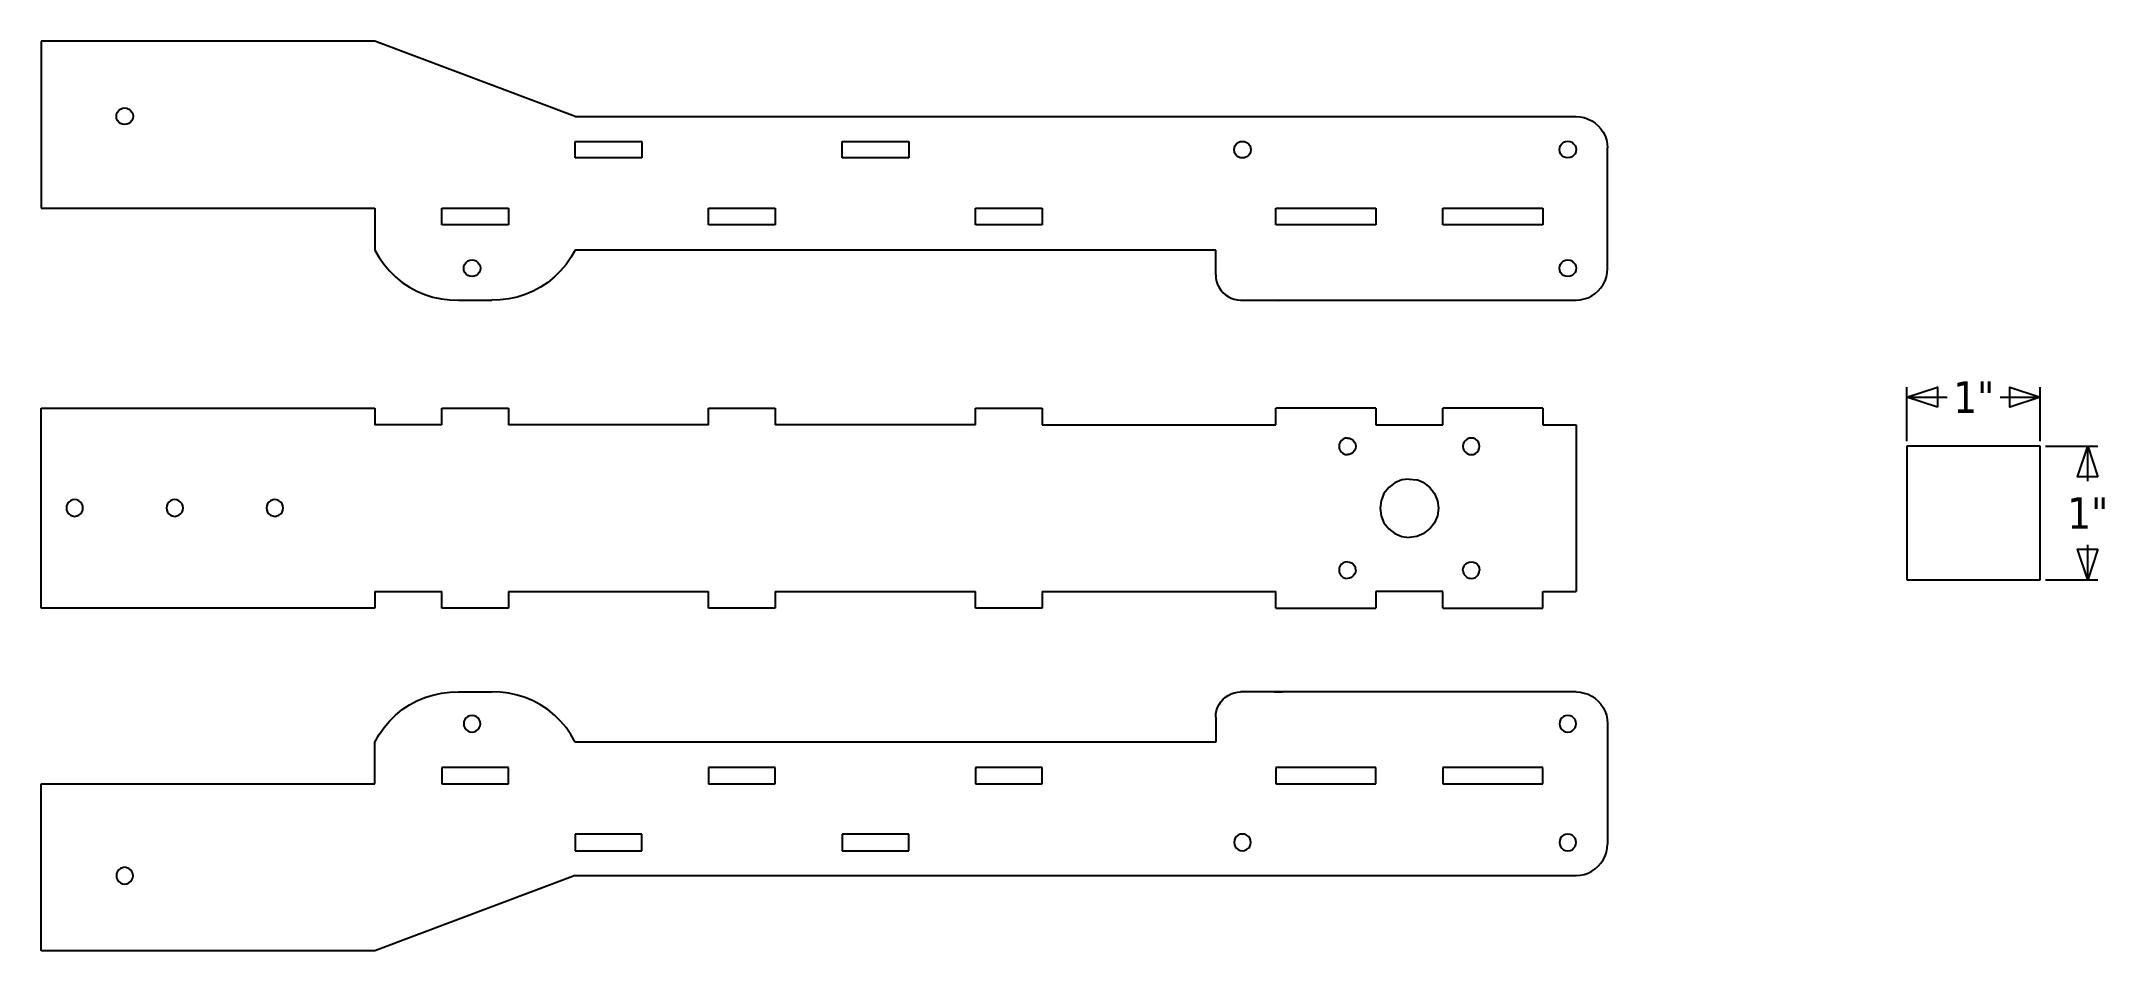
# Model space of a CAD drawing. Extents: x -8.3 to 9.3, y -3.3 to 4.4.
import ezdxf

# ---------------------------------------------------------------- set-up
doc = ezdxf.new("R2010")
doc.units = 0
doc.header["$MEASUREMENT"] = 0
doc.layers.get('0').update_dxf_attribs({"linetype": 'CONTINUOUS'})
doc.styles.add('TAHOMA', font='Tahoma', dxfattribs={"height": 0.2})

msp = doc.modelspace()

# ---------------------------------------------------------------- linework, layer by layer
for p, q in [((-8.27, 4.385), (-8.27, 2.967)), ((-5.434, 4.385), (-8.27, 4.385)), ((-3.733, 3.745), (-5.434, 4.385)), ((-7.632, 3.747), (-7.63, 3.765)), ((-7.63, 3.729), (-7.632, 3.747)), ((-7.63, 3.765), (-7.623, 3.782)), ((-7.623, 3.712), (-7.63, 3.729)), ((-7.623, 3.782), (-7.611, 3.797)), ((-7.611, 3.697), (-7.623, 3.712)), ((-7.611, 3.797), (-7.597, 3.808)), ((-7.597, 3.686), (-7.611, 3.697)), ((-7.597, 3.808), (-7.58, 3.816)), ((-7.58, 3.679), (-7.597, 3.686)), ((-7.58, 3.816), (-7.561, 3.818)), ((-7.561, 3.818), (-7.543, 3.816)), ((-7.543, 3.816), (-7.526, 3.808)), ((-7.526, 3.686), (-7.543, 3.679)), ((-7.526, 3.808), (-7.511, 3.797)), ((-7.511, 3.697), (-7.526, 3.686)), ((-7.511, 3.797), (-7.5, 3.782)), ((-7.5, 3.712), (-7.511, 3.697)), ((-7.5, 3.782), (-7.493, 3.765)), ((-7.493, 3.729), (-7.5, 3.712)), ((-7.493, 3.765), (-7.49, 3.747)), ((-7.49, 3.747), (-7.493, 3.729)), ((-3.733, 3.745), (4.774, 3.745)), ((4.774, 3.745), (4.809, 3.742)), ((4.809, 3.742), (4.843, 3.736)), ((4.843, 3.736), (4.876, 3.724)), ((4.876, 3.724), (4.907, 3.709)), ((4.907, 3.709), (4.936, 3.69)), ((4.936, 3.69), (4.962, 3.667)), ((-7.561, 3.676), (-7.58, 3.679)), ((-7.543, 3.679), (-7.561, 3.676)), ((-3.733, 3.534), (-3.166, 3.534)), ((-3.733, 3.393), (-3.733, 3.534)), ((-3.166, 3.534), (-3.166, 3.393)), ((-1.464, 3.534), (-0.897, 3.534)), ((-1.464, 3.393), (-1.464, 3.534)), ((-0.897, 3.534), (-0.897, 3.393)), ((1.877, 3.499), (1.888, 3.514)), ((1.888, 3.514), (1.903, 3.525)), ((1.903, 3.525), (1.92, 3.532)), ((1.92, 3.532), (1.938, 3.534)), ((1.938, 3.534), (1.957, 3.532)), ((1.957, 3.532), (1.974, 3.525)), ((1.974, 3.525), (1.989, 3.514)), ((1.989, 3.514), (2, 3.499)), ((4.642, 3.5), (4.653, 3.514)), ((4.653, 3.514), (4.668, 3.526)), ((4.668, 3.526), (4.685, 3.533)), ((4.685, 3.533), (4.703, 3.535)), ((4.703, 3.535), (4.722, 3.533)), ((4.722, 3.533), (4.739, 3.526)), ((4.739, 3.526), (4.753, 3.514)), ((4.753, 3.514), (4.765, 3.5)), ((4.962, 3.667), (4.985, 3.64)), ((4.985, 3.64), (5.005, 3.611)), ((5.005, 3.611), (5.02, 3.58)), ((5.02, 3.58), (5.031, 3.547)), ((5.031, 3.547), (5.038, 3.513)), ((5.038, 3.513), (5.041, 3.478)), ((-3.166, 3.393), (-3.733, 3.393)), ((-0.897, 3.393), (-1.464, 3.393)), ((1.868, 3.463), (1.87, 3.482)), ((1.87, 3.445), (1.868, 3.463)), ((1.87, 3.482), (1.877, 3.499)), ((1.877, 3.428), (1.87, 3.445)), ((1.888, 3.413), (1.877, 3.428)), ((1.903, 3.402), (1.888, 3.413)), ((1.92, 3.395), (1.903, 3.402)), ((1.938, 3.393), (1.92, 3.395)), ((1.957, 3.395), (1.938, 3.393)), ((1.974, 3.402), (1.957, 3.395)), ((1.989, 3.413), (1.974, 3.402)), ((2, 3.428), (1.989, 3.413)), ((2, 3.499), (2.007, 3.482)), ((2.007, 3.445), (2, 3.428)), ((2.007, 3.482), (2.009, 3.463)), ((2.009, 3.463), (2.007, 3.445)), ((4.632, 3.464), (4.635, 3.482)), ((4.635, 3.446), (4.632, 3.464)), ((4.635, 3.482), (4.642, 3.5)), ((4.642, 3.429), (4.635, 3.446)), ((4.653, 3.414), (4.642, 3.429)), ((4.668, 3.403), (4.653, 3.414)), ((4.685, 3.396), (4.668, 3.403)), ((4.703, 3.393), (4.685, 3.396)), ((4.722, 3.396), (4.703, 3.393)), ((4.739, 3.403), (4.722, 3.396)), ((4.753, 3.414), (4.739, 3.403)), ((4.765, 3.429), (4.753, 3.414)), ((4.765, 3.5), (4.772, 3.482)), ((4.772, 3.446), (4.765, 3.429)), ((4.772, 3.482), (4.774, 3.464)), ((4.774, 3.464), (4.772, 3.446)), ((5.041, 2.451), (5.041, 3.478)), ((-8.27, 2.967), (-5.434, 2.967)), ((-5.434, 2.967), (-5.434, 2.61)), ((-4.867, 2.967), (-4.3, 2.967)), ((-4.867, 2.825), (-4.867, 2.967)), ((-4.3, 2.825), (-4.867, 2.825)), ((-4.3, 2.967), (-4.3, 2.825)), ((-2.599, 2.825), (-2.599, 2.967)), ((-2.599, 2.967), (-2.032, 2.967)), ((-2.032, 2.825), (-2.599, 2.825)), ((-2.032, 2.967), (-2.032, 2.825)), ((-0.33, 2.967), (0.237, 2.967)), ((-0.33, 2.825), (-0.33, 2.967)), ((0.237, 2.825), (-0.33, 2.825)), ((0.237, 2.967), (0.237, 2.825)), ((2.222, 2.825), (2.222, 2.967)), ((2.222, 2.967), (3.073, 2.967)), ((3.073, 2.825), (2.222, 2.825)), ((3.073, 2.967), (3.073, 2.825)), ((3.64, 2.825), (3.64, 2.967)), ((3.64, 2.967), (4.491, 2.967)), ((4.491, 2.825), (3.64, 2.825)), ((4.491, 2.967), (4.491, 2.825)), ((-5.434, 2.61), (-5.399, 2.547)), ((-5.399, 2.547), (-5.357, 2.487)), ((-5.357, 2.487), (-5.31, 2.432)), ((-4.68, 2.455), (-4.678, 2.474)), ((-4.678, 2.437), (-4.68, 2.455)), ((-4.678, 2.474), (-4.671, 2.491)), ((-4.671, 2.491), (-4.659, 2.505)), ((-4.659, 2.505), (-4.645, 2.517)), ((-4.645, 2.517), (-4.628, 2.524)), ((-4.628, 2.524), (-4.609, 2.526)), ((-4.609, 2.526), (-4.591, 2.524)), ((-4.591, 2.524), (-4.574, 2.517)), ((-4.574, 2.517), (-4.559, 2.505)), ((-4.559, 2.505), (-4.548, 2.491)), ((-4.548, 2.491), (-4.541, 2.474)), ((-4.541, 2.474), (-4.538, 2.455)), ((-4.538, 2.455), (-4.541, 2.437)), ((-3.81, 2.487), (-3.857, 2.432)), ((-3.769, 2.547), (-3.81, 2.487)), ((-3.733, 2.61), (-3.769, 2.547)), ((1.711, 2.61), (-3.733, 2.61)), ((1.711, 2.398), (1.711, 2.61)), ((4.632, 2.455), (4.635, 2.474)), ((4.635, 2.437), (4.632, 2.455)), ((4.635, 2.474), (4.642, 2.491)), ((4.642, 2.491), (4.653, 2.505)), ((4.653, 2.505), (4.668, 2.517)), ((4.668, 2.517), (4.685, 2.524)), ((4.685, 2.524), (4.703, 2.526)), ((4.703, 2.526), (4.722, 2.524)), ((4.722, 2.524), (4.739, 2.517)), ((4.739, 2.517), (4.753, 2.505)), ((4.753, 2.505), (4.765, 2.491)), ((4.765, 2.491), (4.772, 2.474)), ((4.772, 2.474), (4.774, 2.455)), ((4.774, 2.455), (4.772, 2.437)), ((-5.31, 2.432), (-5.259, 2.381)), ((-5.259, 2.381), (-5.202, 2.335)), ((-5.202, 2.335), (-5.142, 2.295)), ((-5.142, 2.295), (-5.078, 2.261)), ((-4.671, 2.42), (-4.678, 2.437)), ((-4.659, 2.405), (-4.671, 2.42)), ((-4.645, 2.394), (-4.659, 2.405)), ((-4.628, 2.387), (-4.645, 2.394)), ((-4.609, 2.384), (-4.628, 2.387)), ((-4.591, 2.387), (-4.609, 2.384)), ((-4.574, 2.394), (-4.591, 2.387)), ((-4.559, 2.405), (-4.574, 2.394)), ((-4.548, 2.42), (-4.559, 2.405)), ((-4.541, 2.437), (-4.548, 2.42)), ((-4.026, 2.295), (-4.09, 2.261)), ((-3.965, 2.335), (-4.026, 2.295)), ((-3.909, 2.381), (-3.965, 2.335)), ((-3.857, 2.432), (-3.909, 2.381)), ((1.711, 2.398), (1.712, 2.37)), ((1.712, 2.37), (1.718, 2.343)), ((1.718, 2.343), (1.727, 2.316)), ((1.727, 2.316), (1.739, 2.291)), ((1.739, 2.291), (1.754, 2.268)), ((4.642, 2.42), (4.635, 2.437)), ((4.653, 2.405), (4.642, 2.42)), ((4.668, 2.394), (4.653, 2.405)), ((4.685, 2.387), (4.668, 2.394)), ((4.703, 2.384), (4.685, 2.387)), ((4.722, 2.387), (4.703, 2.384)), ((4.739, 2.394), (4.722, 2.387)), ((4.753, 2.405), (4.739, 2.394)), ((4.765, 2.42), (4.753, 2.405)), ((4.772, 2.437), (4.765, 2.42)), ((4.962, 2.263), (4.985, 2.289)), ((4.985, 2.289), (5.005, 2.318)), ((5.005, 2.318), (5.02, 2.349)), ((5.02, 2.349), (5.031, 2.382)), ((5.031, 2.382), (5.038, 2.417)), ((5.038, 2.417), (5.041, 2.451)), ((-5.078, 2.261), (-5.011, 2.232)), ((-5.011, 2.232), (-4.941, 2.21)), ((-4.941, 2.21), (-4.87, 2.195)), ((-4.87, 2.195), (-4.798, 2.187)), ((-4.798, 2.187), (-4.725, 2.185)), ((-4.725, 2.185), (-4.442, 2.185)), ((-4.369, 2.187), (-4.442, 2.185)), ((-4.297, 2.195), (-4.369, 2.187)), ((-4.226, 2.21), (-4.297, 2.195)), ((-4.157, 2.232), (-4.226, 2.21)), ((-4.09, 2.261), (-4.157, 2.232)), ((1.754, 2.268), (1.773, 2.247)), ((1.773, 2.247), (1.794, 2.229)), ((1.794, 2.229), (1.817, 2.214)), ((1.817, 2.214), (1.842, 2.201)), ((1.842, 2.201), (1.868, 2.192)), ((1.868, 2.192), (1.895, 2.187)), ((1.895, 2.187), (1.923, 2.185)), ((1.923, 2.185), (4.774, 2.185)), ((2.209, 2.185), (2.216, 2.184)), ((2.216, 2.184), (2.247, 2.182)), ((2.247, 2.182), (2.278, 2.185)), ((4.774, 2.185), (4.809, 2.187)), ((4.809, 2.187), (4.843, 2.194)), ((4.843, 2.194), (4.876, 2.205)), ((4.876, 2.205), (4.907, 2.221)), ((4.907, 2.221), (4.936, 2.24)), ((4.936, 2.24), (4.962, 2.263)), ((-8.27, -0.436), (-8.27, 1.266)), ((-8.27, 1.266), (-5.434, 1.266)), ((-5.434, 1.266), (-5.434, 1.124)), ((-4.867, 1.124), (-4.867, 1.266)), ((-4.867, 1.266), (-4.3, 1.266)), ((-4.3, 1.266), (-4.3, 1.124)), ((-2.599, 1.124), (-2.599, 1.266)), ((-2.599, 1.266), (-2.032, 1.266)), ((-2.032, 1.266), (-2.032, 1.124)), ((-0.33, 1.124), (-0.33, 1.266)), ((-0.33, 1.266), (0.237, 1.266)), ((0.237, 1.266), (0.237, 1.124)), ((3.073, 1.266), (2.222, 1.266)), ((2.222, 1.124), (2.222, 1.266)), ((3.073, 1.266), (3.073, 1.124)), ((4.491, 1.266), (3.64, 1.266)), ((3.64, 1.124), (3.64, 1.266)), ((4.491, 1.266), (4.491, 1.124)), ((-4.867, 1.124), (-5.434, 1.124)), ((-2.599, 1.124), (-4.3, 1.124)), ((-0.33, 1.124), (-2.032, 1.124)), ((0.237, 1.124), (2.222, 1.124)), ((3.073, 1.124), (3.64, 1.124)), ((4.491, 1.124), (4.774, 1.124)), ((4.774, 1.124), (4.774, -0.294)), ((2.761, 0.96), (2.759, 0.941)), ((2.759, 0.941), (2.761, 0.923)), ((2.769, 0.977), (2.761, 0.96)), ((2.761, 0.923), (2.769, 0.906)), ((2.78, 0.992), (2.769, 0.977)), ((2.769, 0.906), (2.78, 0.891)), ((2.794, 1.003), (2.78, 0.992)), ((2.78, 0.891), (2.794, 0.88)), ((2.812, 1.01), (2.794, 1.003)), ((2.794, 0.88), (2.812, 0.873)), ((2.83, 1.012), (2.812, 1.01)), ((2.83, 1.012), (2.848, 1.01)), ((2.848, 1.01), (2.865, 1.003)), ((2.865, 0.88), (2.848, 0.873)), ((2.865, 1.003), (2.88, 0.992)), ((2.88, 0.891), (2.865, 0.88)), ((2.88, 0.992), (2.891, 0.977)), ((2.891, 0.906), (2.88, 0.891)), ((2.891, 0.977), (2.898, 0.96)), ((2.898, 0.923), (2.891, 0.906)), ((2.898, 0.96), (2.901, 0.941)), ((2.901, 0.941), (2.898, 0.923)), ((3.814, 0.96), (3.812, 0.941)), ((3.812, 0.941), (3.814, 0.923)), ((3.821, 0.977), (3.814, 0.96)), ((3.814, 0.923), (3.821, 0.906)), ((3.833, 0.992), (3.821, 0.977)), ((3.821, 0.906), (3.833, 0.891)), ((3.847, 1.003), (3.833, 0.992)), ((3.833, 0.891), (3.847, 0.88)), ((3.864, 1.01), (3.847, 1.003)), ((3.847, 0.88), (3.864, 0.873)), ((3.883, 1.012), (3.864, 1.01)), ((3.901, 1.01), (3.883, 1.012)), ((3.918, 1.003), (3.901, 1.01)), ((3.901, 0.873), (3.918, 0.88)), ((3.933, 0.992), (3.918, 1.003)), ((3.918, 0.88), (3.933, 0.891)), ((3.944, 0.977), (3.933, 0.992)), ((3.933, 0.891), (3.944, 0.906)), ((3.951, 0.96), (3.944, 0.977)), ((3.944, 0.906), (3.951, 0.923)), ((3.954, 0.941), (3.951, 0.96)), ((3.951, 0.923), (3.954, 0.941)), ((7.585, 0.942), (7.585, -0.193)), ((8.719, 0.942), (7.585, 0.942)), ((8.719, -0.193), (8.719, 0.942)), ((2.812, 0.873), (2.83, 0.871)), ((2.848, 0.873), (2.83, 0.871)), ((3.864, 0.873), (3.883, 0.871)), ((3.883, 0.871), (3.901, 0.873)), ((3.141, 0.539), (3.117, 0.479)), ((3.181, 0.591), (3.141, 0.539)), ((3.232, 0.63), (3.181, 0.591)), ((3.292, 0.655), (3.232, 0.63)), ((3.356, 0.663), (3.292, 0.655)), ((3.356, 0.663), (3.421, 0.655)), ((3.48, 0.63), (3.421, 0.655)), ((3.48, 0.63), (3.532, 0.591)), ((3.532, 0.591), (3.571, 0.539)), ((3.571, 0.539), (3.596, 0.479)), ((-8.055, 0.436), (-8.057, 0.417)), ((-8.057, 0.417), (-8.055, 0.399)), ((-8.048, 0.453), (-8.055, 0.436)), ((-8.055, 0.399), (-8.048, 0.382)), ((-8.037, 0.467), (-8.048, 0.453)), ((-8.048, 0.382), (-8.037, 0.367)), ((-8.022, 0.479), (-8.037, 0.467)), ((-8.037, 0.367), (-8.022, 0.356)), ((-8.005, 0.486), (-8.022, 0.479)), ((-8.022, 0.356), (-8.005, 0.349)), ((-7.987, 0.488), (-8.005, 0.486)), ((-7.968, 0.486), (-7.987, 0.488)), ((-7.951, 0.479), (-7.968, 0.486)), ((-7.968, 0.349), (-7.951, 0.356)), ((-7.936, 0.467), (-7.951, 0.479)), ((-7.951, 0.356), (-7.936, 0.367)), ((-7.925, 0.453), (-7.936, 0.467)), ((-7.936, 0.367), (-7.925, 0.382)), ((-7.918, 0.436), (-7.925, 0.453)), ((-7.925, 0.382), (-7.918, 0.399)), ((-7.916, 0.417), (-7.918, 0.436)), ((-7.918, 0.399), (-7.916, 0.417)), ((-7.204, 0.436), (-7.207, 0.417)), ((-7.207, 0.417), (-7.204, 0.399)), ((-7.197, 0.453), (-7.204, 0.436)), ((-7.204, 0.399), (-7.197, 0.382)), ((-7.186, 0.467), (-7.197, 0.453)), ((-7.197, 0.382), (-7.186, 0.367)), ((-7.171, 0.479), (-7.186, 0.467)), ((-7.186, 0.367), (-7.171, 0.356)), ((-7.154, 0.486), (-7.171, 0.479)), ((-7.171, 0.356), (-7.154, 0.349)), ((-7.136, 0.488), (-7.154, 0.486)), ((-7.117, 0.486), (-7.136, 0.488)), ((-7.1, 0.479), (-7.117, 0.486)), ((-7.117, 0.349), (-7.1, 0.356)), ((-7.086, 0.467), (-7.1, 0.479)), ((-7.1, 0.356), (-7.086, 0.367)), ((-7.074, 0.453), (-7.086, 0.467)), ((-7.086, 0.367), (-7.074, 0.382)), ((-7.067, 0.436), (-7.074, 0.453)), ((-7.074, 0.382), (-7.067, 0.399)), ((-7.065, 0.417), (-7.067, 0.436)), ((-7.067, 0.399), (-7.065, 0.417)), ((-6.354, 0.436), (-6.356, 0.417)), ((-6.356, 0.417), (-6.354, 0.399)), ((-6.347, 0.453), (-6.354, 0.436)), ((-6.354, 0.399), (-6.347, 0.382)), ((-6.335, 0.467), (-6.347, 0.453)), ((-6.347, 0.382), (-6.335, 0.367)), ((-6.321, 0.479), (-6.335, 0.467)), ((-6.335, 0.367), (-6.321, 0.356)), ((-6.303, 0.486), (-6.321, 0.479)), ((-6.321, 0.356), (-6.303, 0.349)), ((-6.285, 0.488), (-6.303, 0.486)), ((-6.267, 0.486), (-6.285, 0.488)), ((-6.25, 0.479), (-6.267, 0.486)), ((-6.267, 0.349), (-6.25, 0.356)), ((-6.235, 0.467), (-6.25, 0.479)), ((-6.25, 0.356), (-6.235, 0.367)), ((-6.224, 0.453), (-6.235, 0.467)), ((-6.235, 0.367), (-6.224, 0.382)), ((-6.217, 0.436), (-6.224, 0.453)), ((-6.224, 0.382), (-6.217, 0.399)), ((-6.214, 0.417), (-6.217, 0.436)), ((-6.217, 0.399), (-6.214, 0.417)), ((3.117, 0.479), (3.108, 0.415)), ((3.108, 0.415), (3.117, 0.351)), ((3.117, 0.351), (3.141, 0.291)), ((3.596, 0.351), (3.571, 0.291)), ((3.596, 0.479), (3.604, 0.415)), ((3.604, 0.415), (3.596, 0.351)), ((-8.005, 0.349), (-7.987, 0.346)), ((-7.987, 0.346), (-7.968, 0.349)), ((-7.154, 0.349), (-7.136, 0.346)), ((-7.136, 0.346), (-7.117, 0.349)), ((-6.303, 0.349), (-6.285, 0.346)), ((-6.285, 0.346), (-6.267, 0.349)), ((3.141, 0.291), (3.181, 0.24)), ((3.181, 0.24), (3.232, 0.2)), ((3.232, 0.2), (3.292, 0.175)), ((3.292, 0.175), (3.356, 0.167)), ((3.421, 0.175), (3.356, 0.167)), ((3.48, 0.2), (3.421, 0.175)), ((3.48, 0.2), (3.532, 0.24)), ((3.571, 0.291), (3.532, 0.24)), ((2.761, -0.093), (2.759, -0.111)), ((2.759, -0.111), (2.761, -0.13)), ((2.769, -0.076), (2.761, -0.093)), ((2.761, -0.13), (2.769, -0.147)), ((2.78, -0.061), (2.769, -0.076)), ((2.769, -0.147), (2.78, -0.161)), ((2.794, -0.05), (2.78, -0.061)), ((2.78, -0.161), (2.794, -0.173)), ((2.812, -0.043), (2.794, -0.05)), ((2.794, -0.173), (2.812, -0.18)), ((2.83, -0.04), (2.812, -0.043)), ((2.83, -0.04), (2.848, -0.043)), ((2.848, -0.043), (2.865, -0.05)), ((2.865, -0.173), (2.848, -0.18)), ((2.865, -0.05), (2.88, -0.061)), ((2.88, -0.161), (2.865, -0.173)), ((2.88, -0.061), (2.891, -0.076)), ((2.891, -0.147), (2.88, -0.161)), ((2.891, -0.076), (2.898, -0.093)), ((2.898, -0.13), (2.891, -0.147)), ((2.901, -0.111), (2.898, -0.093)), ((2.901, -0.111), (2.898, -0.13)), ((3.812, -0.111), (3.814, -0.093)), ((3.812, -0.111), (3.814, -0.13)), ((3.821, -0.076), (3.814, -0.093)), ((3.814, -0.13), (3.821, -0.147)), ((3.833, -0.061), (3.821, -0.076)), ((3.821, -0.147), (3.833, -0.161)), ((3.847, -0.05), (3.833, -0.061)), ((3.833, -0.161), (3.847, -0.173)), ((3.847, -0.05), (3.864, -0.043)), ((3.847, -0.173), (3.864, -0.18)), ((3.864, -0.043), (3.883, -0.04)), ((3.883, -0.04), (3.901, -0.043)), ((3.901, -0.043), (3.918, -0.05)), ((3.901, -0.18), (3.918, -0.173)), ((3.918, -0.05), (3.933, -0.061)), ((3.918, -0.173), (3.933, -0.161)), ((3.933, -0.061), (3.944, -0.076)), ((3.933, -0.161), (3.944, -0.147)), ((3.944, -0.076), (3.951, -0.093)), ((3.944, -0.147), (3.951, -0.13)), ((3.951, -0.093), (3.954, -0.111)), ((3.951, -0.13), (3.954, -0.111)), ((-5.434, -0.294), (-4.867, -0.294)), ((-5.434, -0.294), (-5.434, -0.436)), ((-4.867, -0.436), (-4.867, -0.294)), ((-4.3, -0.294), (-2.599, -0.294)), ((-4.3, -0.294), (-4.3, -0.436)), ((-2.599, -0.436), (-2.599, -0.294)), ((-2.032, -0.294), (-0.33, -0.294)), ((-2.032, -0.294), (-2.032, -0.436)), ((-0.33, -0.436), (-0.33, -0.294)), ((0.237, -0.294), (0.237, -0.436)), ((0.237, -0.294), (2.222, -0.294)), ((2.222, -0.436), (2.222, -0.294)), ((2.812, -0.18), (2.83, -0.182)), ((2.848, -0.18), (2.83, -0.182)), ((3.64, -0.294), (3.073, -0.294)), ((3.073, -0.294), (3.073, -0.436)), ((3.64, -0.436), (3.64, -0.294)), ((3.864, -0.18), (3.883, -0.182)), ((3.883, -0.182), (3.901, -0.18)), ((4.491, -0.436), (4.491, -0.294)), ((4.491, -0.294), (4.774, -0.294)), ((7.585, -0.193), (8.719, -0.193)), ((-5.434, -0.436), (-8.27, -0.436)), ((-4.3, -0.436), (-4.867, -0.436)), ((-2.032, -0.436), (-2.599, -0.436)), ((0.237, -0.436), (-0.33, -0.436)), ((2.222, -0.436), (3.073, -0.436)), ((3.64, -0.436), (4.491, -0.436)), ((-5.142, -1.257), (-5.078, -1.223)), ((-5.078, -1.223), (-5.011, -1.194)), ((-5.011, -1.194), (-4.941, -1.173)), ((-4.941, -1.173), (-4.87, -1.157)), ((-4.87, -1.157), (-4.798, -1.149)), ((-4.798, -1.149), (-4.725, -1.147)), ((-4.725, -1.147), (-4.442, -1.147)), ((-4.369, -1.149), (-4.442, -1.147)), ((-4.297, -1.157), (-4.369, -1.149)), ((-4.226, -1.173), (-4.297, -1.157)), ((-4.157, -1.194), (-4.226, -1.173)), ((-4.09, -1.223), (-4.157, -1.194)), ((-4.026, -1.257), (-4.09, -1.223)), ((1.754, -1.23), (1.773, -1.209)), ((1.773, -1.209), (1.794, -1.191)), ((1.794, -1.191), (1.817, -1.176)), ((1.817, -1.176), (1.842, -1.163)), ((1.842, -1.163), (1.868, -1.154)), ((1.868, -1.154), (1.895, -1.149)), ((1.895, -1.149), (1.923, -1.147)), ((4.774, -1.147), (1.923, -1.147)), ((2.209, -1.147), (2.216, -1.146)), ((2.216, -1.146), (2.247, -1.145)), ((2.247, -1.145), (2.278, -1.147)), ((4.774, -1.147), (4.809, -1.149)), ((4.809, -1.149), (4.843, -1.156)), ((4.843, -1.156), (4.876, -1.167)), ((4.876, -1.167), (4.907, -1.183)), ((4.907, -1.183), (4.936, -1.202)), ((4.936, -1.202), (4.962, -1.225)), ((4.962, -1.225), (4.985, -1.251)), ((-5.357, -1.45), (-5.31, -1.394)), ((-5.31, -1.394), (-5.259, -1.343)), ((-5.259, -1.343), (-5.202, -1.297)), ((-5.202, -1.297), (-5.142, -1.257)), ((-4.678, -1.399), (-4.68, -1.417)), ((-4.671, -1.382), (-4.678, -1.399)), ((-4.659, -1.367), (-4.671, -1.382)), ((-4.645, -1.356), (-4.659, -1.367)), ((-4.628, -1.349), (-4.645, -1.356)), ((-4.609, -1.346), (-4.628, -1.349)), ((-4.591, -1.349), (-4.609, -1.346)), ((-4.574, -1.356), (-4.591, -1.349)), ((-4.559, -1.367), (-4.574, -1.356)), ((-4.548, -1.382), (-4.559, -1.367)), ((-4.541, -1.399), (-4.548, -1.382)), ((-4.538, -1.417), (-4.541, -1.399)), ((-3.965, -1.297), (-4.026, -1.257)), ((-3.909, -1.343), (-3.965, -1.297)), ((-3.857, -1.394), (-3.909, -1.343)), ((-3.81, -1.45), (-3.857, -1.394)), ((1.711, -1.36), (1.712, -1.332)), ((1.711, -1.36), (1.711, -1.573)), ((1.712, -1.332), (1.718, -1.305)), ((1.718, -1.305), (1.727, -1.278)), ((1.727, -1.278), (1.739, -1.254)), ((1.739, -1.254), (1.754, -1.23)), ((4.635, -1.399), (4.632, -1.417)), ((4.642, -1.382), (4.635, -1.399)), ((4.653, -1.367), (4.642, -1.382)), ((4.668, -1.356), (4.653, -1.367)), ((4.685, -1.349), (4.668, -1.356)), ((4.703, -1.346), (4.685, -1.349)), ((4.722, -1.349), (4.703, -1.346)), ((4.739, -1.356), (4.722, -1.349)), ((4.753, -1.367), (4.739, -1.356)), ((4.765, -1.382), (4.753, -1.367)), ((4.772, -1.399), (4.765, -1.382)), ((4.774, -1.417), (4.772, -1.399)), ((4.985, -1.251), (5.005, -1.28)), ((5.005, -1.28), (5.02, -1.312)), ((5.02, -1.312), (5.031, -1.345)), ((5.031, -1.345), (5.038, -1.379)), ((5.038, -1.379), (5.041, -1.414)), ((-5.434, -1.573), (-5.399, -1.509)), ((-5.434, -1.929), (-5.434, -1.573)), ((-5.399, -1.509), (-5.357, -1.45)), ((-4.68, -1.417), (-4.678, -1.436)), ((-4.678, -1.436), (-4.671, -1.453)), ((-4.671, -1.453), (-4.659, -1.467)), ((-4.659, -1.467), (-4.645, -1.479)), ((-4.645, -1.479), (-4.628, -1.486)), ((-4.628, -1.486), (-4.609, -1.488)), ((-4.609, -1.488), (-4.591, -1.486)), ((-4.591, -1.486), (-4.574, -1.479)), ((-4.574, -1.479), (-4.559, -1.467)), ((-4.559, -1.467), (-4.548, -1.453)), ((-4.548, -1.453), (-4.541, -1.436)), ((-4.541, -1.436), (-4.538, -1.417)), ((-3.769, -1.509), (-3.81, -1.45)), ((-3.733, -1.573), (-3.769, -1.509)), ((1.711, -1.573), (-3.733, -1.573)), ((4.632, -1.417), (4.635, -1.436)), ((4.635, -1.436), (4.642, -1.453)), ((4.642, -1.453), (4.653, -1.467)), ((4.653, -1.467), (4.668, -1.479)), ((4.668, -1.479), (4.685, -1.486)), ((4.685, -1.486), (4.703, -1.488)), ((4.703, -1.488), (4.722, -1.486)), ((4.722, -1.486), (4.739, -1.479)), ((4.739, -1.479), (4.753, -1.467)), ((4.753, -1.467), (4.765, -1.453)), ((4.765, -1.453), (4.772, -1.436)), ((4.772, -1.436), (4.774, -1.417)), ((5.041, -1.414), (5.041, -2.44)), ((-4.867, -1.788), (-4.867, -1.929)), ((-4.3, -1.788), (-4.867, -1.788)), ((-4.3, -1.929), (-4.3, -1.788)), ((-2.032, -1.788), (-2.599, -1.788)), ((-2.599, -1.788), (-2.599, -1.929)), ((-2.032, -1.929), (-2.032, -1.788)), ((0.237, -1.788), (-0.33, -1.788)), ((-0.33, -1.788), (-0.33, -1.929)), ((0.237, -1.929), (0.237, -1.788)), ((3.073, -1.788), (2.222, -1.788)), ((2.222, -1.788), (2.222, -1.929)), ((3.073, -1.929), (3.073, -1.788)), ((4.491, -1.788), (3.64, -1.788)), ((3.64, -1.788), (3.64, -1.929)), ((4.491, -1.929), (4.491, -1.788)), ((-8.27, -3.347), (-8.27, -1.929)), ((-8.27, -1.929), (-5.434, -1.929)), ((-4.867, -1.929), (-4.3, -1.929)), ((-2.599, -1.929), (-2.032, -1.929)), ((-0.33, -1.929), (0.237, -1.929)), ((2.222, -1.929), (3.073, -1.929)), ((3.64, -1.929), (4.491, -1.929)), ((-3.166, -2.355), (-3.733, -2.355)), ((-3.733, -2.355), (-3.733, -2.497)), ((-3.166, -2.497), (-3.166, -2.355)), ((-0.897, -2.355), (-1.464, -2.355)), ((-1.464, -2.355), (-1.464, -2.497)), ((-0.897, -2.497), (-0.897, -2.355)), ((1.87, -2.407), (1.868, -2.426)), ((1.868, -2.426), (1.87, -2.444)), ((1.877, -2.39), (1.87, -2.407)), ((1.87, -2.444), (1.877, -2.461)), ((1.888, -2.376), (1.877, -2.39)), ((1.903, -2.364), (1.888, -2.376)), ((1.92, -2.357), (1.903, -2.364)), ((1.938, -2.355), (1.92, -2.357)), ((1.957, -2.357), (1.938, -2.355)), ((1.974, -2.364), (1.957, -2.357)), ((1.989, -2.376), (1.974, -2.364)), ((2, -2.39), (1.989, -2.376)), ((2.007, -2.407), (2, -2.39)), ((2, -2.461), (2.007, -2.444)), ((2.009, -2.426), (2.007, -2.407)), ((2.007, -2.444), (2.009, -2.426)), ((4.635, -2.408), (4.632, -2.426)), ((4.632, -2.426), (4.635, -2.445)), ((4.642, -2.391), (4.635, -2.408)), ((4.635, -2.445), (4.642, -2.462)), ((4.653, -2.376), (4.642, -2.391)), ((4.668, -2.365), (4.653, -2.376)), ((4.685, -2.358), (4.668, -2.365)), ((4.703, -2.355), (4.685, -2.358)), ((4.722, -2.358), (4.703, -2.355)), ((4.739, -2.365), (4.722, -2.358)), ((4.753, -2.376), (4.739, -2.365)), ((4.765, -2.391), (4.753, -2.376)), ((4.772, -2.408), (4.765, -2.391)), ((4.765, -2.462), (4.772, -2.445)), ((4.774, -2.426), (4.772, -2.408)), ((4.772, -2.445), (4.774, -2.426)), ((5.038, -2.475), (5.041, -2.44)), ((-3.733, -2.497), (-3.166, -2.497)), ((-1.464, -2.497), (-0.897, -2.497)), ((1.877, -2.461), (1.888, -2.476)), ((1.888, -2.476), (1.903, -2.487)), ((1.903, -2.487), (1.92, -2.494)), ((1.92, -2.494), (1.938, -2.497)), ((1.938, -2.497), (1.957, -2.494)), ((1.957, -2.494), (1.974, -2.487)), ((1.974, -2.487), (1.989, -2.476)), ((1.989, -2.476), (2, -2.461)), ((4.642, -2.462), (4.653, -2.476)), ((4.653, -2.476), (4.668, -2.488)), ((4.668, -2.488), (4.685, -2.495)), ((4.685, -2.495), (4.703, -2.497)), ((4.703, -2.497), (4.722, -2.495)), ((4.722, -2.495), (4.739, -2.488)), ((4.739, -2.488), (4.753, -2.476)), ((4.753, -2.476), (4.765, -2.462)), ((4.936, -2.652), (4.962, -2.629)), ((4.962, -2.629), (4.985, -2.603)), ((4.985, -2.603), (5.005, -2.574)), ((5.005, -2.574), (5.02, -2.542)), ((5.02, -2.542), (5.031, -2.509)), ((5.031, -2.509), (5.038, -2.475)), ((-7.63, -2.691), (-7.632, -2.709)), ((-7.632, -2.709), (-7.63, -2.728)), ((-7.623, -2.674), (-7.63, -2.691)), ((-7.63, -2.728), (-7.623, -2.745)), ((-7.611, -2.659), (-7.623, -2.674)), ((-7.623, -2.745), (-7.611, -2.759)), ((-7.597, -2.648), (-7.611, -2.659)), ((-7.611, -2.759), (-7.597, -2.771)), ((-7.58, -2.641), (-7.597, -2.648)), ((-7.597, -2.771), (-7.58, -2.778)), ((-7.561, -2.638), (-7.58, -2.641)), ((-7.58, -2.778), (-7.561, -2.78)), ((-7.543, -2.641), (-7.561, -2.638)), ((-7.561, -2.78), (-7.543, -2.778)), ((-7.526, -2.648), (-7.543, -2.641)), ((-7.543, -2.778), (-7.526, -2.771)), ((-7.511, -2.659), (-7.526, -2.648)), ((-7.526, -2.771), (-7.511, -2.759)), ((-7.5, -2.674), (-7.511, -2.659)), ((-7.511, -2.759), (-7.5, -2.745)), ((-7.493, -2.691), (-7.5, -2.674)), ((-7.5, -2.745), (-7.493, -2.728)), ((-7.49, -2.709), (-7.493, -2.691)), ((-7.493, -2.728), (-7.49, -2.709)), ((-3.733, -2.707), (-5.434, -3.347)), ((-3.733, -2.707), (4.774, -2.707)), ((4.774, -2.707), (4.809, -2.705)), ((4.809, -2.705), (4.843, -2.698)), ((4.843, -2.698), (4.876, -2.687)), ((4.876, -2.687), (4.907, -2.671)), ((4.907, -2.671), (4.936, -2.652)), ((-5.434, -3.347), (-8.27, -3.347))]:
    msp.add_line(p, q)
at = {"color": 250}
for p, q in [((7.585, 0.985), (7.585, 1.445)), ((8.719, 0.985), (8.719, 1.445)), ((7.585, 1.359), (7.926, 1.359)), ((8.379, 1.359), (8.719, 1.359)), ((8.763, 0.942), (9.208, 0.942)), ((9.122, 0.644), (9.122, 0.942)), ((9.122, -0.193), (9.122, 0.105)), ((8.763, -0.193), (9.208, -0.193))]:
    msp.add_line(p, q, dxfattribs=at)

# ---------------------------------------------------------------- texts
at = {"color": 250, "char_height": 0.2687, "attachment_point": 7, "style": 'TAHOMA'}
for insert in [(7.98, 1.225), (8.949, 0.24)]:
    msp.add_mtext('1"', dxfattribs=dict(at, insert=insert))

# ---------------------------------------------------------------- meshes
at = {"color": 250}
mesh = msp.add_polyface(dxfattribs=at)
corners = [(7.844, 1.273), (7.585, 1.359), (7.844, 1.445)]
mesh.append_faces([[corners[k] for k in face] for face in [(0, 1, 2)]], dxfattribs={"color": 250})
mesh = msp.add_polyface(dxfattribs=at)
corners = [(8.719, 1.359), (8.461, 1.273), (8.461, 1.445)]
mesh.append_faces([[corners[k] for k in face] for face in [(0, 1, 2)]], dxfattribs={"color": 250})
mesh = msp.add_polyface(dxfattribs=at)
corners = [(9.208, 0.683), (9.036, 0.683), (9.122, 0.942)]
mesh.append_faces([[corners[k] for k in face] for face in [(0, 1, 2)]], dxfattribs={"color": 250})
mesh = msp.add_polyface(dxfattribs=at)
corners = [(9.208, 0.066), (9.122, -0.193), (9.036, 0.066)]
mesh.append_faces([[corners[k] for k in face] for face in [(0, 1, 2)]], dxfattribs={"color": 250})

doc.saveas('drawing.dxf')
